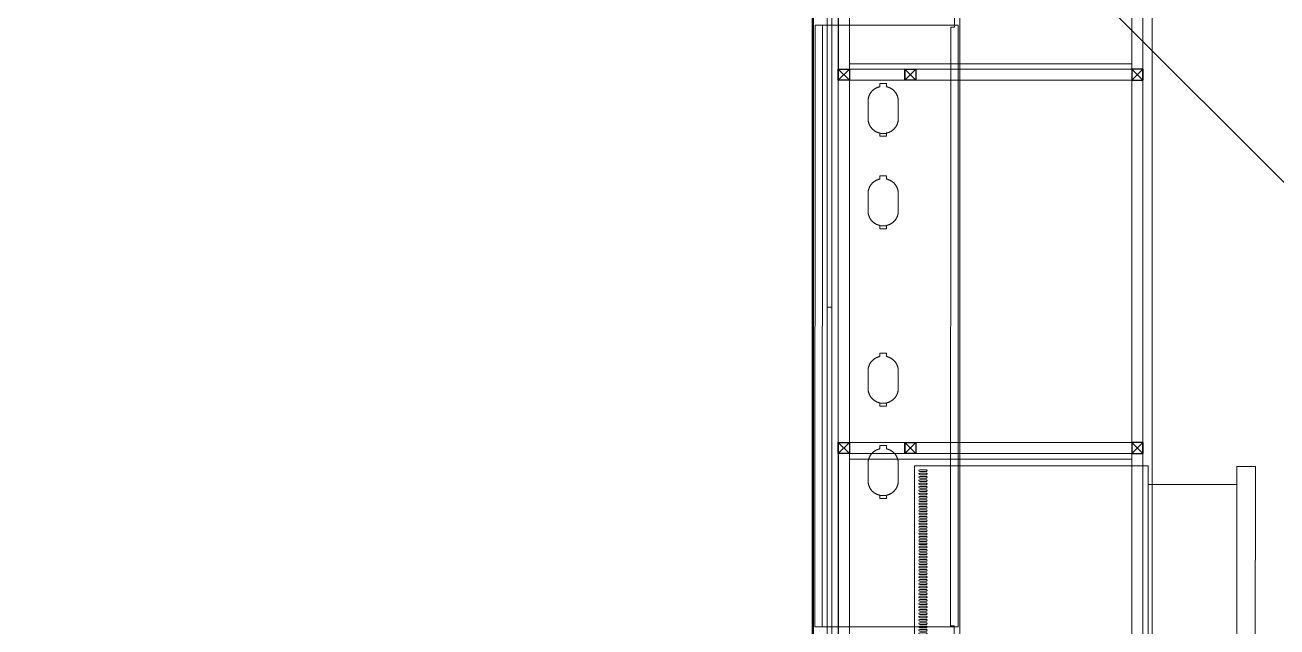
# Model space of a CAD drawing. Header units: millimetres. Extents: x -159872 to 386485, y -250577 to 158966.
# Drawn here: x 366009 to 369399, y 8779 to 10408 of the extents above; entities that cross this region are included whole.
import ezdxf

# ---------------------------------------------------------------- set-up
doc = ezdxf.new("R2010")
doc.units = ezdxf.units.MM
for name, color, linetype, lineweight in [('LDS-equipment-kitchen equipment', 3, 'Continuous', 13), ('WS-Fabs', 252, 'Continuous', 13), ('WS-FRAME HIDDEN', 68, 'Continuous', 5)]:
    doc.layers.add(name, color=color, linetype=linetype, lineweight=lineweight)

# ---------------------------------------------------------------- blocks, each defined once
blk = doc.blocks.new('30 X 30 HIDDEN SECTION_3')
at = {"layer": 'WS-FRAME HIDDEN', "color": 7, "lineweight": 25}
blk.add_polyline3d([(0, -30, 0), (-30, -30, 0), (-30, 0, 0), (0, 0, 0), (0, -30, 0)], dxfattribs=at)
at = {"layer": 'WS-FRAME HIDDEN', "color": 7, "lineweight": 25, "transparency": 33554687}
for points in [[(-30, 0, 0), (0, -30, 0)], [(-30, -30, 0), (0, 0, 0)], [(-30, -30, 0), (0, -30, 0)]]:
    blk.add_polyline3d(points, dxfattribs=at)
blk = doc.blocks.new('Group-326')
at = {"layer": 'LDS-equipment-kitchen equipment', "color": 7, "lineweight": 5}
for p, q in [((307467.8, 50095.9), (307467.8, 44196.2)), ((308387.8, 50095.9), (308387.8, 44196.2))]:
    blk.add_line(p, q, dxfattribs=at)
at = {"layer": 'LDS-equipment-kitchen equipment', "color": 7, "linetype": 'Continuous', "lineweight": 5, "flags": 128}
for points in [[(307537.8, 50085.9), (307537.7, 44206.2), (307519.7, 44206.2), (307519.8, 50085.9), (307537.8, 50085.9)], [(307519.8, 47538), (307519.8, 46102.3), (307507.8, 46102.3), (307507.8, 47538), (307519.8, 47538)], [(307519.7, 44206.2), (307519.8, 46102.3), (307507.8, 46102.3), (307507.7, 44206.2), (307519.7, 44206.2)]]:
    blk.add_lwpolyline(points, close=True, dxfattribs=at)
at = {"layer": 'LDS-equipment-kitchen equipment', "color": 7, "lineweight": 5, "flags": 128}
for points in [[(307567.8, 47055.9), (307567.8, 46745.9), (307537.8, 46745.9), (307537.8, 47055.9), (307567.8, 47055.9)], [(308362.8, 47055.9), (308362.8, 46745.9), (308332.8, 46745.9), (308332.8, 47055.9), (308362.8, 47055.9)], [(307567.8, 46760.9), (307567.8, 46745.9), (308332.8, 46745.9), (308332.8, 46760.9), (307567.8, 46760.9)], [(307567.7, 46715.9), (307567.7, 46745.9), (308332.8, 46745.9), (308332.8, 46715.9), (307567.7, 46715.9)], [(307537.7, 46715.9), (307537.7, 45736.2), (307567.7, 45736.2), (307567.7, 46715.9), (307537.7, 46715.9)], [(308362.8, 45736.2), (308362.8, 46715.9), (308332.8, 46715.9), (308332.8, 45736.2), (308362.8, 45736.2)], [(307567.8, 45051.2), (307567.8, 45706.2), (307537.8, 45706.2), (307537.8, 45051.2), (307567.8, 45051.2)], [(307567.7, 45706.2), (307567.7, 45736.2), (308332.8, 45736.2), (308332.8, 45706.2), (307567.7, 45706.2)], [(307567.8, 45691.2), (307567.8, 45706.2), (308332.8, 45706.2), (308332.8, 45691.2), (307567.8, 45691.2)], [(308362.8, 45051.2), (308362.8, 45706.2), (308332.8, 45706.2), (308332.8, 45051.2), (308362.8, 45051.2)]]:
    blk.add_lwpolyline(points, close=True, dxfattribs=at)
at = {"layer": 'LDS-equipment-kitchen equipment', "color": 7, "extrusion": (0, 0, -1), "xscale": -1, "rotation": 90.0000000053318}
for p in [(-307567.7, 46715.9), (-307747.7, 46715.9), (-307567.7, 45706.2), (-307747.7, 45706.2)]:
    blk.add_blockref('30 X 30 HIDDEN SECTION_3', p, dxfattribs=at)
at = {"layer": 'LDS-equipment-kitchen equipment', "color": 7, "xscale": -1, "rotation": 89.9999999946682}
for p in [(308332.8, 46715.9), (308332.8, 45706.2)]:
    blk.add_blockref('30 X 30 HIDDEN SECTION_3', p, dxfattribs=at)
blk = doc.blocks.new('A$C7a11c87d')
at = {"layer": 'WS-Fabs', "color": 7, "lineweight": 5, "transparency": 33554687}
for points in [[(-178, 400.8, 0), (5701.7, 400.1, 0)], [(5700.2, 398.6, 0), (-176.5, 399.3, 0)], [(4913.7, 397.1, 0), (-175, 397.8, 0)], [(2480.6, 373.2, 0), (852.9, 374, 0)], [(5701.5, 0, 0), (-178, 0.8, 0)]]:
    blk.add_polyline3d(points, dxfattribs=at)
at = {"layer": 'WS-Fabs', "color": 7, "lineweight": 5}
blk.add_polyline3d([(2480.6, 393.2, 0), (852.9, 394, 0), (852.9, 6, 0), (2480.6, 5.2, 0), (2480.6, 393.2, 0)], dxfattribs=at)
at = {"layer": 'WS-Fabs', "color": 7, "linetype": 'Continuous', "lineweight": 5}
for points in [[(1208.9, 217.7, 0), (1209.1, 218.6, 0), (1209.3, 219.4, 0), (1209.5, 220.2, 0), (1209.7, 221.1, 0), (1210, 221.9, 0), (1210.2, 222.7, 0), (1210.5, 223.5, 0), (1210.8, 224.3, 0), (1211.1, 225.1, 0), (1211.5, 225.9, 0), (1211.8, 226.7, 0), (1212.2, 227.4, 0), (1212.6, 228.2, 0), (1213, 229, 0), (1213.4, 229.7, 0), (1213.9, 230.4, 0), (1214.3, 231.2, 0), (1214.8, 231.9, 0), (1215.3, 232.6, 0), (1215.7, 233.3, 0), (1216.3, 234, 0), (1216.8, 234.6, 0), (1217.3, 235.3, 0), (1217.9, 236, 0), (1218.4, 236.6, 0), (1219, 237.2, 0), (1219.6, 237.8, 0), (1220.2, 238.5, 0), (1220.9, 239, 0), (1221.5, 239.6, 0), (1222.1, 240.2, 0), (1222.8, 240.7, 0), (1223.5, 241.3, 0), (1224.1, 241.8, 0), (1224.8, 242.3, 0), (1225.5, 242.8, 0), (1226.2, 243.3, 0), (1227, 243.7, 0), (1227.7, 244.2, 0), (1228.4, 244.6, 0), (1229.2, 245, 0), (1229.9, 245.4, 0), (1230.7, 245.8, 0), (1231.5, 246.1, 0), (1232.3, 246.5, 0), (1233.1, 246.8, 0), (1233.9, 247.1, 0), (1234.7, 247.4, 0), (1235.5, 247.7, 0), (1236.3, 248, 0), (1237.1, 248.2, 0), (1237.9, 248.4, 0), (1238.8, 248.6, 0), (1239.6, 248.8, 0), (1240.4, 249, 0), (1241.3, 249.2, 0), (1242.1, 249.3, 0), (1243, 249.4, 0), (1243.8, 249.5, 0), (1244.7, 249.6, 0), (1245.5, 249.7, 0), (1246.4, 249.7, 0), (1247.2, 249.7, 0), (1248.1, 249.7, 0)], [(1295.1, 249.7, 0), (1295.9, 249.7, 0), (1296.8, 249.7, 0), (1297.7, 249.7, 0), (1298.5, 249.6, 0), (1299.4, 249.5, 0), (1300.2, 249.4, 0), (1301.1, 249.3, 0), (1301.9, 249.2, 0), (1302.7, 249, 0), (1303.6, 248.8, 0), (1304.4, 248.6, 0), (1305.2, 248.4, 0), (1306.1, 248.2, 0), (1306.9, 248, 0), (1307.7, 247.7, 0), (1308.5, 247.4, 0), (1309.3, 247.1, 0), (1310.1, 246.8, 0), (1310.9, 246.5, 0), (1311.7, 246.1, 0), (1312.5, 245.8, 0), (1313.2, 245.4, 0), (1314, 245, 0), (1314.7, 244.6, 0), (1315.5, 244.1, 0), (1316.2, 243.7, 0), (1316.9, 243.2, 0), (1317.6, 242.8, 0), (1318.3, 242.3, 0), (1319, 241.8, 0), (1319.7, 241.3, 0), (1320.4, 240.7, 0), (1321, 240.2, 0), (1321.7, 239.6, 0), (1322.3, 239, 0), (1322.9, 238.4, 0), (1323.5, 237.8, 0), (1324.1, 237.2, 0), (1324.7, 236.6, 0), (1325.3, 236, 0), (1325.8, 235.3, 0), (1326.4, 234.6, 0), (1326.9, 234, 0), (1327.4, 233.3, 0), (1327.9, 232.6, 0), (1328.4, 231.9, 0), (1328.9, 231.2, 0), (1329.3, 230.4, 0), (1329.8, 229.7, 0), (1330.2, 228.9, 0), (1330.6, 228.2, 0), (1331, 227.4, 0), (1331.3, 226.7, 0), (1331.7, 225.9, 0), (1332, 225.1, 0), (1332.3, 224.3, 0), (1332.6, 223.5, 0), (1332.9, 222.7, 0), (1333.2, 221.9, 0), (1333.4, 221.1, 0), (1333.7, 220.2, 0), (1333.9, 219.4, 0), (1334.1, 218.6, 0), (1334.3, 217.7, 0)], [(1458.9, 217.7, 0), (1459.1, 218.6, 0), (1459.3, 219.4, 0), (1459.5, 220.2, 0), (1459.7, 221, 0), (1460, 221.9, 0), (1460.2, 222.7, 0), (1460.5, 223.5, 0), (1460.8, 224.3, 0), (1461.1, 225.1, 0), (1461.5, 225.9, 0), (1461.8, 226.6, 0), (1462.2, 227.4, 0), (1462.6, 228.2, 0), (1463, 228.9, 0), (1463.4, 229.7, 0), (1463.9, 230.4, 0), (1464.3, 231.1, 0), (1464.8, 231.9, 0), (1465.3, 232.6, 0), (1465.7, 233.3, 0), (1466.3, 234, 0), (1466.8, 234.6, 0), (1467.3, 235.3, 0), (1467.9, 235.9, 0), (1468.4, 236.6, 0), (1469, 237.2, 0), (1469.6, 237.8, 0), (1470.2, 238.4, 0), (1470.9, 239, 0), (1471.5, 239.6, 0), (1472.1, 240.2, 0), (1472.8, 240.7, 0), (1473.5, 241.2, 0), (1474.1, 241.8, 0), (1474.8, 242.3, 0), (1475.5, 242.8, 0), (1476.2, 243.2, 0), (1477, 243.7, 0), (1477.7, 244.1, 0), (1478.4, 244.6, 0), (1479.2, 245, 0), (1479.9, 245.4, 0), (1480.7, 245.8, 0), (1481.5, 246.1, 0), (1482.3, 246.5, 0), (1483.1, 246.8, 0), (1483.9, 247.1, 0), (1484.7, 247.4, 0), (1485.5, 247.7, 0), (1486.3, 247.9, 0), (1487.1, 248.2, 0), (1487.9, 248.4, 0), (1488.8, 248.6, 0), (1489.6, 248.8, 0), (1490.4, 249, 0), (1491.3, 249.1, 0), (1492.1, 249.3, 0), (1493, 249.4, 0), (1493.8, 249.5, 0), (1494.7, 249.6, 0), (1495.5, 249.6, 0), (1496.4, 249.7, 0), (1497.2, 249.7, 0), (1498.1, 249.7, 0)], [(1545.1, 249.7, 0), (1545.9, 249.7, 0), (1546.8, 249.7, 0), (1547.7, 249.6, 0), (1548.5, 249.6, 0), (1549.4, 249.5, 0), (1550.2, 249.4, 0), (1551.1, 249.3, 0), (1551.9, 249.1, 0), (1552.7, 249, 0), (1553.6, 248.8, 0), (1554.4, 248.6, 0), (1555.2, 248.4, 0), (1556.1, 248.2, 0), (1556.9, 247.9, 0), (1557.7, 247.7, 0), (1558.5, 247.4, 0), (1559.3, 247.1, 0), (1560.1, 246.8, 0), (1560.9, 246.5, 0), (1561.7, 246.1, 0), (1562.5, 245.8, 0), (1563.2, 245.4, 0), (1564, 245, 0), (1564.7, 244.6, 0), (1565.5, 244.1, 0), (1566.2, 243.7, 0), (1566.9, 243.2, 0), (1567.6, 242.8, 0), (1568.3, 242.3, 0), (1569, 241.8, 0), (1569.7, 241.2, 0), (1570.4, 240.7, 0), (1571, 240.2, 0), (1571.7, 239.6, 0), (1572.3, 239, 0), (1572.9, 238.4, 0), (1573.5, 237.8, 0), (1574.1, 237.2, 0), (1574.7, 236.6, 0), (1575.3, 235.9, 0), (1575.8, 235.3, 0), (1576.4, 234.6, 0), (1576.9, 234, 0), (1577.4, 233.3, 0), (1577.9, 232.6, 0), (1578.4, 231.9, 0), (1578.9, 231.1, 0), (1579.3, 230.4, 0), (1579.8, 229.7, 0), (1580.2, 228.9, 0), (1580.6, 228.2, 0), (1581, 227.4, 0), (1581.3, 226.6, 0), (1581.7, 225.9, 0), (1582, 225.1, 0), (1582.3, 224.3, 0), (1582.6, 223.5, 0), (1582.9, 222.7, 0), (1583.2, 221.9, 0), (1583.4, 221, 0), (1583.7, 220.2, 0), (1583.9, 219.4, 0), (1584.1, 218.6, 0), (1584.3, 217.7, 0)], [(1938.9, 217.7, 0), (1939.1, 218.6, 0), (1939.3, 219.4, 0), (1939.5, 220.2, 0), (1939.7, 221, 0), (1940, 221.9, 0), (1940.2, 222.7, 0), (1940.5, 223.5, 0), (1940.8, 224.3, 0), (1941.1, 225.1, 0), (1941.5, 225.9, 0), (1941.8, 226.6, 0), (1942.2, 227.4, 0), (1942.6, 228.2, 0), (1943, 228.9, 0), (1943.4, 229.7, 0), (1943.9, 230.4, 0), (1944.3, 231.1, 0), (1944.8, 231.9, 0), (1945.3, 232.6, 0), (1945.7, 233.3, 0), (1946.3, 233.9, 0), (1946.8, 234.6, 0), (1947.3, 235.3, 0), (1947.9, 235.9, 0), (1948.4, 236.6, 0), (1949, 237.2, 0), (1949.6, 237.8, 0), (1950.2, 238.4, 0), (1950.9, 239, 0), (1951.5, 239.6, 0), (1952.1, 240.1, 0), (1952.8, 240.7, 0), (1953.5, 241.2, 0), (1954.1, 241.8, 0), (1954.8, 242.3, 0), (1955.5, 242.7, 0), (1956.2, 243.2, 0), (1957, 243.7, 0), (1957.7, 244.1, 0), (1958.4, 244.6, 0), (1959.2, 245, 0), (1959.9, 245.4, 0), (1960.7, 245.7, 0), (1961.5, 246.1, 0), (1962.3, 246.5, 0), (1963.1, 246.8, 0), (1963.9, 247.1, 0), (1964.7, 247.4, 0), (1965.5, 247.7, 0), (1966.3, 247.9, 0), (1967.1, 248.2, 0), (1967.9, 248.4, 0), (1968.8, 248.6, 0), (1969.6, 248.8, 0), (1970.4, 249, 0), (1971.3, 249.1, 0), (1972.1, 249.3, 0), (1973, 249.4, 0), (1973.8, 249.5, 0), (1974.7, 249.6, 0), (1975.5, 249.6, 0), (1976.4, 249.7, 0), (1977.2, 249.7, 0), (1978.1, 249.7, 0)], [(2025.1, 249.7, 0), (2025.9, 249.7, 0), (2026.8, 249.7, 0), (2027.7, 249.6, 0), (2028.5, 249.6, 0), (2029.4, 249.5, 0), (2030.2, 249.4, 0), (2031.1, 249.3, 0), (2031.9, 249.1, 0), (2032.7, 249, 0), (2033.6, 248.8, 0), (2034.4, 248.6, 0), (2035.2, 248.4, 0), (2036.1, 248.2, 0), (2036.9, 247.9, 0), (2037.7, 247.7, 0), (2038.5, 247.4, 0), (2039.3, 247.1, 0), (2040.1, 246.8, 0), (2040.9, 246.4, 0), (2041.7, 246.1, 0), (2042.5, 245.7, 0), (2043.2, 245.4, 0), (2044, 245, 0), (2044.7, 244.5, 0), (2045.5, 244.1, 0), (2046.2, 243.7, 0), (2046.9, 243.2, 0), (2047.6, 242.7, 0), (2048.3, 242.3, 0), (2049, 241.7, 0), (2049.7, 241.2, 0), (2050.4, 240.7, 0), (2051, 240.1, 0), (2051.7, 239.6, 0), (2052.3, 239, 0), (2052.9, 238.4, 0), (2053.5, 237.8, 0), (2054.1, 237.2, 0), (2054.7, 236.6, 0), (2055.3, 235.9, 0), (2055.8, 235.3, 0), (2056.4, 234.6, 0), (2056.9, 233.9, 0), (2057.4, 233.3, 0), (2057.9, 232.6, 0), (2058.4, 231.8, 0), (2058.9, 231.1, 0), (2059.3, 230.4, 0), (2059.8, 229.7, 0), (2060.2, 228.9, 0), (2060.6, 228.2, 0), (2061, 227.4, 0), (2061.3, 226.6, 0), (2061.7, 225.8, 0), (2062, 225.1, 0), (2062.3, 224.3, 0), (2062.6, 223.5, 0), (2062.9, 222.7, 0), (2063.2, 221.8, 0), (2063.4, 221, 0), (2063.7, 220.2, 0), (2063.9, 219.4, 0), (2064.1, 218.5, 0), (2064.3, 217.7, 0)], [(2188.9, 217.7, 0), (2189.1, 218.5, 0), (2189.3, 219.4, 0), (2189.5, 220.2, 0), (2189.7, 221, 0), (2190, 221.8, 0), (2190.2, 222.7, 0), (2190.5, 223.5, 0), (2190.8, 224.3, 0), (2191.1, 225.1, 0), (2191.5, 225.8, 0), (2191.8, 226.6, 0), (2192.2, 227.4, 0), (2192.6, 228.2, 0), (2193, 228.9, 0), (2193.4, 229.7, 0), (2193.9, 230.4, 0), (2194.3, 231.1, 0), (2194.8, 231.8, 0), (2195.3, 232.5, 0), (2195.7, 233.2, 0), (2196.3, 233.9, 0), (2196.8, 234.6, 0), (2197.3, 235.3, 0), (2197.9, 235.9, 0), (2198.4, 236.6, 0), (2199, 237.2, 0), (2199.6, 237.8, 0), (2200.2, 238.4, 0), (2200.9, 239, 0), (2201.5, 239.6, 0), (2202.1, 240.1, 0), (2202.8, 240.7, 0), (2203.5, 241.2, 0), (2204.1, 241.7, 0), (2204.8, 242.2, 0), (2205.5, 242.7, 0), (2206.2, 243.2, 0), (2207, 243.7, 0), (2207.7, 244.1, 0), (2208.4, 244.5, 0), (2209.2, 245, 0), (2209.9, 245.3, 0), (2210.7, 245.7, 0), (2211.5, 246.1, 0), (2212.3, 246.4, 0), (2213.1, 246.8, 0), (2213.9, 247.1, 0), (2214.7, 247.4, 0), (2215.5, 247.7, 0), (2216.3, 247.9, 0), (2217.1, 248.2, 0), (2217.9, 248.4, 0), (2218.8, 248.6, 0), (2219.6, 248.8, 0), (2220.4, 249, 0), (2221.3, 249.1, 0), (2222.1, 249.2, 0), (2223, 249.4, 0), (2223.8, 249.5, 0), (2224.7, 249.6, 0), (2225.5, 249.6, 0), (2226.4, 249.7, 0), (2227.2, 249.7, 0), (2228.1, 249.7, 0)], [(2275.1, 249.7, 0), (2275.9, 249.7, 0), (2276.8, 249.7, 0), (2277.7, 249.6, 0), (2278.5, 249.5, 0), (2279.4, 249.5, 0), (2280.2, 249.4, 0), (2281.1, 249.2, 0), (2281.9, 249.1, 0), (2282.7, 249, 0), (2283.6, 248.8, 0), (2284.4, 248.6, 0), (2285.2, 248.4, 0), (2286.1, 248.2, 0), (2286.9, 247.9, 0), (2287.7, 247.7, 0), (2288.5, 247.4, 0), (2289.3, 247.1, 0), (2290.1, 246.8, 0), (2290.9, 246.4, 0), (2291.7, 246.1, 0), (2292.5, 245.7, 0), (2293.2, 245.3, 0), (2294, 244.9, 0), (2294.7, 244.5, 0), (2295.5, 244.1, 0), (2296.2, 243.7, 0), (2296.9, 243.2, 0), (2297.6, 242.7, 0), (2298.3, 242.2, 0), (2299, 241.7, 0), (2299.7, 241.2, 0), (2300.4, 240.7, 0), (2301, 240.1, 0), (2301.7, 239.6, 0), (2302.3, 239, 0), (2302.9, 238.4, 0), (2303.5, 237.8, 0), (2304.1, 237.2, 0), (2304.7, 236.6, 0), (2305.3, 235.9, 0), (2305.8, 235.3, 0), (2306.4, 234.6, 0), (2306.9, 233.9, 0), (2307.4, 233.2, 0), (2307.9, 232.5, 0), (2308.4, 231.8, 0), (2308.9, 231.1, 0), (2309.3, 230.4, 0), (2309.8, 229.6, 0), (2310.2, 228.9, 0), (2310.6, 228.1, 0), (2311, 227.4, 0), (2311.3, 226.6, 0), (2311.7, 225.8, 0), (2312, 225, 0), (2312.3, 224.3, 0), (2312.6, 223.5, 0), (2312.9, 222.6, 0), (2313.2, 221.8, 0), (2313.4, 221, 0), (2313.7, 220.2, 0), (2313.9, 219.4, 0), (2314.1, 218.5, 0), (2314.3, 217.7, 0)], [(1248.1, 167.7, 0), (1247.2, 167.8, 0), (1246.4, 167.8, 0), (1245.5, 167.8, 0), (1244.7, 167.9, 0), (1243.8, 168, 0), (1243, 168.1, 0), (1242.1, 168.2, 0), (1241.3, 168.3, 0), (1240.4, 168.5, 0), (1239.6, 168.7, 0), (1238.8, 168.8, 0), (1237.9, 169.1, 0), (1237.1, 169.3, 0), (1236.3, 169.5, 0), (1235.5, 169.8, 0), (1234.7, 170.1, 0), (1233.9, 170.4, 0), (1233.1, 170.7, 0), (1232.3, 171, 0), (1231.5, 171.3, 0), (1230.7, 171.7, 0), (1229.9, 172.1, 0), (1229.2, 172.5, 0), (1228.4, 172.9, 0), (1227.7, 173.3, 0), (1227, 173.8, 0), (1226.2, 174.2, 0), (1225.5, 174.7, 0), (1224.8, 175.2, 0), (1224.1, 175.7, 0), (1223.5, 176.2, 0), (1222.8, 176.8, 0), (1222.1, 177.3, 0), (1221.5, 177.9, 0), (1220.8, 178.4, 0), (1220.2, 179, 0), (1219.6, 179.6, 0), (1219, 180.3, 0), (1218.4, 180.9, 0), (1217.9, 181.5, 0), (1217.3, 182.2, 0), (1216.8, 182.8, 0), (1216.3, 183.5, 0), (1215.7, 184.2, 0), (1215.2, 184.9, 0), (1214.8, 185.6, 0), (1214.3, 186.3, 0), (1213.9, 187.1, 0), (1213.4, 187.8, 0), (1213, 188.5, 0), (1212.6, 189.3, 0), (1212.2, 190.1, 0), (1211.8, 190.8, 0), (1211.5, 191.6, 0), (1211.1, 192.4, 0), (1210.8, 193.2, 0), (1210.5, 194, 0), (1210.2, 194.8, 0), (1210, 195.6, 0), (1209.7, 196.4, 0), (1209.5, 197.2, 0), (1209.3, 198.1, 0), (1209.1, 198.9, 0), (1208.9, 199.7, 0)], [(1334.3, 199.7, 0), (1334.1, 198.9, 0), (1333.9, 198.1, 0), (1333.7, 197.2, 0), (1333.4, 196.4, 0), (1333.2, 195.6, 0), (1332.9, 194.8, 0), (1332.6, 194, 0), (1332.3, 193.2, 0), (1332, 192.4, 0), (1331.7, 191.6, 0), (1331.3, 190.8, 0), (1331, 190, 0), (1330.6, 189.3, 0), (1330.2, 188.5, 0), (1329.7, 187.8, 0), (1329.3, 187, 0), (1328.9, 186.3, 0), (1328.4, 185.6, 0), (1327.9, 184.9, 0), (1327.4, 184.2, 0), (1326.9, 183.5, 0), (1326.4, 182.8, 0), (1325.8, 182.2, 0), (1325.3, 181.5, 0), (1324.7, 180.9, 0), (1324.1, 180.2, 0), (1323.5, 179.6, 0), (1322.9, 179, 0), (1322.3, 178.4, 0), (1321.7, 177.9, 0), (1321, 177.3, 0), (1320.4, 176.8, 0), (1319.7, 176.2, 0), (1319, 175.7, 0), (1318.3, 175.2, 0), (1317.6, 174.7, 0), (1316.9, 174.2, 0), (1316.2, 173.8, 0), (1315.5, 173.3, 0), (1314.7, 172.9, 0), (1314, 172.5, 0), (1313.2, 172.1, 0), (1312.5, 171.7, 0), (1311.7, 171.3, 0), (1310.9, 171, 0), (1310.1, 170.7, 0), (1309.3, 170.4, 0), (1308.5, 170.1, 0), (1307.7, 169.8, 0), (1306.9, 169.5, 0), (1306.1, 169.3, 0), (1305.2, 169, 0), (1304.4, 168.8, 0), (1303.6, 168.7, 0), (1302.7, 168.5, 0), (1301.9, 168.3, 0), (1301.1, 168.2, 0), (1300.2, 168.1, 0), (1299.4, 168, 0), (1298.5, 167.9, 0), (1297.6, 167.8, 0), (1296.8, 167.8, 0), (1295.9, 167.7, 0), (1295.1, 167.7, 0)], [(1498.1, 167.7, 0), (1497.2, 167.7, 0), (1496.4, 167.8, 0), (1495.5, 167.8, 0), (1494.7, 167.9, 0), (1493.8, 168, 0), (1493, 168.1, 0), (1492.1, 168.2, 0), (1491.3, 168.3, 0), (1490.4, 168.5, 0), (1489.6, 168.6, 0), (1488.8, 168.8, 0), (1487.9, 169, 0), (1487.1, 169.3, 0), (1486.3, 169.5, 0), (1485.5, 169.8, 0), (1484.7, 170, 0), (1483.9, 170.3, 0), (1483.1, 170.7, 0), (1482.3, 171, 0), (1481.5, 171.3, 0), (1480.7, 171.7, 0), (1479.9, 172.1, 0), (1479.2, 172.5, 0), (1478.4, 172.9, 0), (1477.7, 173.3, 0), (1477, 173.8, 0), (1476.2, 174.2, 0), (1475.5, 174.7, 0), (1474.8, 175.2, 0), (1474.1, 175.7, 0), (1473.5, 176.2, 0), (1472.8, 176.7, 0), (1472.1, 177.3, 0), (1471.5, 177.9, 0), (1470.8, 178.4, 0), (1470.2, 179, 0), (1469.6, 179.6, 0), (1469, 180.2, 0), (1468.4, 180.9, 0), (1467.9, 181.5, 0), (1467.3, 182.2, 0), (1466.8, 182.8, 0), (1466.3, 183.5, 0), (1465.7, 184.2, 0), (1465.2, 184.9, 0), (1464.8, 185.6, 0), (1464.3, 186.3, 0), (1463.9, 187, 0), (1463.4, 187.8, 0), (1463, 188.5, 0), (1462.6, 189.3, 0), (1462.2, 190, 0), (1461.8, 190.8, 0), (1461.5, 191.6, 0), (1461.1, 192.4, 0), (1460.8, 193.2, 0), (1460.5, 194, 0), (1460.2, 194.8, 0), (1460, 195.6, 0), (1459.7, 196.4, 0), (1459.5, 197.2, 0), (1459.3, 198.1, 0), (1459.1, 198.9, 0), (1458.9, 199.7, 0)], [(1584.3, 199.7, 0), (1584.1, 198.9, 0), (1583.9, 198.1, 0), (1583.7, 197.2, 0), (1583.4, 196.4, 0), (1583.2, 195.6, 0), (1582.9, 194.8, 0), (1582.6, 194, 0), (1582.3, 193.2, 0), (1582, 192.4, 0), (1581.7, 191.6, 0), (1581.3, 190.8, 0), (1581, 190, 0), (1580.6, 189.3, 0), (1580.2, 188.5, 0), (1579.7, 187.8, 0), (1579.3, 187, 0), (1578.9, 186.3, 0), (1578.4, 185.6, 0), (1577.9, 184.9, 0), (1577.4, 184.2, 0), (1576.9, 183.5, 0), (1576.4, 182.8, 0), (1575.8, 182.2, 0), (1575.3, 181.5, 0), (1574.7, 180.9, 0), (1574.1, 180.2, 0), (1573.5, 179.6, 0), (1572.9, 179, 0), (1572.3, 178.4, 0), (1571.7, 177.8, 0), (1571, 177.3, 0), (1570.4, 176.7, 0), (1569.7, 176.2, 0), (1569, 175.7, 0), (1568.3, 175.2, 0), (1567.6, 174.7, 0), (1566.9, 174.2, 0), (1566.2, 173.8, 0), (1565.5, 173.3, 0), (1564.7, 172.9, 0), (1564, 172.5, 0), (1563.2, 172.1, 0), (1562.5, 171.7, 0), (1561.7, 171.3, 0), (1560.9, 171, 0), (1560.1, 170.7, 0), (1559.3, 170.3, 0), (1558.5, 170, 0), (1557.7, 169.8, 0), (1556.9, 169.5, 0), (1556.1, 169.3, 0), (1555.2, 169, 0), (1554.4, 168.8, 0), (1553.6, 168.6, 0), (1552.7, 168.5, 0), (1551.9, 168.3, 0), (1551.1, 168.2, 0), (1550.2, 168.1, 0), (1549.4, 168, 0), (1548.5, 167.9, 0), (1547.6, 167.8, 0), (1546.8, 167.8, 0), (1545.9, 167.7, 0), (1545.1, 167.7, 0)], [(1978.1, 167.7, 0), (1977.2, 167.7, 0), (1976.4, 167.7, 0), (1975.5, 167.8, 0), (1974.7, 167.9, 0), (1973.8, 167.9, 0), (1973, 168, 0), (1972.1, 168.2, 0), (1971.3, 168.3, 0), (1970.4, 168.5, 0), (1969.6, 168.6, 0), (1968.8, 168.8, 0), (1967.9, 169, 0), (1967.1, 169.3, 0), (1966.3, 169.5, 0), (1965.5, 169.8, 0), (1964.7, 170, 0), (1963.9, 170.3, 0), (1963.1, 170.6, 0), (1962.3, 171, 0), (1961.5, 171.3, 0), (1960.7, 171.7, 0), (1959.9, 172.1, 0), (1959.2, 172.5, 0), (1958.4, 172.9, 0), (1957.7, 173.3, 0), (1957, 173.7, 0), (1956.2, 174.2, 0), (1955.5, 174.7, 0), (1954.8, 175.2, 0), (1954.1, 175.7, 0), (1953.5, 176.2, 0), (1952.8, 176.7, 0), (1952.1, 177.3, 0), (1951.5, 177.8, 0), (1950.8, 178.4, 0), (1950.2, 179, 0), (1949.6, 179.6, 0), (1949, 180.2, 0), (1948.4, 180.9, 0), (1947.9, 181.5, 0), (1947.3, 182.1, 0), (1946.8, 182.8, 0), (1946.3, 183.5, 0), (1945.7, 184.2, 0), (1945.2, 184.9, 0), (1944.8, 185.6, 0), (1944.3, 186.3, 0), (1943.9, 187, 0), (1943.4, 187.8, 0), (1943, 188.5, 0), (1942.6, 189.3, 0), (1942.2, 190, 0), (1941.8, 190.8, 0), (1941.5, 191.6, 0), (1941.1, 192.4, 0), (1940.8, 193.2, 0), (1940.5, 194, 0), (1940.2, 194.8, 0), (1940, 195.6, 0), (1939.7, 196.4, 0), (1939.5, 197.2, 0), (1939.3, 198, 0), (1939.1, 198.9, 0), (1938.9, 199.7, 0)], [(2064.3, 199.7, 0), (2064.1, 198.9, 0), (2063.9, 198, 0), (2063.7, 197.2, 0), (2063.4, 196.4, 0), (2063.2, 195.6, 0), (2062.9, 194.8, 0), (2062.6, 193.9, 0), (2062.3, 193.1, 0), (2062, 192.4, 0), (2061.7, 191.6, 0), (2061.3, 190.8, 0), (2061, 190, 0), (2060.6, 189.3, 0), (2060.2, 188.5, 0), (2059.7, 187.8, 0), (2059.3, 187, 0), (2058.9, 186.3, 0), (2058.4, 185.6, 0), (2057.9, 184.9, 0), (2057.4, 184.2, 0), (2056.9, 183.5, 0), (2056.4, 182.8, 0), (2055.8, 182.1, 0), (2055.3, 181.5, 0), (2054.7, 180.8, 0), (2054.1, 180.2, 0), (2053.5, 179.6, 0), (2052.9, 179, 0), (2052.3, 178.4, 0), (2051.7, 177.8, 0), (2051, 177.3, 0), (2050.4, 176.7, 0), (2049.7, 176.2, 0), (2049, 175.7, 0), (2048.3, 175.2, 0), (2047.6, 174.7, 0), (2046.9, 174.2, 0), (2046.2, 173.7, 0), (2045.5, 173.3, 0), (2044.7, 172.9, 0), (2044, 172.5, 0), (2043.2, 172.1, 0), (2042.5, 171.7, 0), (2041.7, 171.3, 0), (2040.9, 171, 0), (2040.1, 170.6, 0), (2039.3, 170.3, 0), (2038.5, 170, 0), (2037.7, 169.8, 0), (2036.9, 169.5, 0), (2036.1, 169.2, 0), (2035.2, 169, 0), (2034.4, 168.8, 0), (2033.6, 168.6, 0), (2032.7, 168.4, 0), (2031.9, 168.3, 0), (2031.1, 168.2, 0), (2030.2, 168, 0), (2029.4, 167.9, 0), (2028.5, 167.9, 0), (2027.6, 167.8, 0), (2026.8, 167.7, 0), (2025.9, 167.7, 0), (2025.1, 167.7, 0)], [(2228.1, 167.7, 0), (2227.2, 167.7, 0), (2226.4, 167.7, 0), (2225.5, 167.8, 0), (2224.7, 167.8, 0), (2223.8, 167.9, 0), (2223, 168, 0), (2222.1, 168.1, 0), (2221.3, 168.3, 0), (2220.4, 168.4, 0), (2219.6, 168.6, 0), (2218.8, 168.8, 0), (2217.9, 169, 0), (2217.1, 169.2, 0), (2216.3, 169.5, 0), (2215.5, 169.7, 0), (2214.7, 170, 0), (2213.9, 170.3, 0), (2213.1, 170.6, 0), (2212.3, 171, 0), (2211.5, 171.3, 0), (2210.7, 171.7, 0), (2209.9, 172, 0), (2209.2, 172.4, 0), (2208.4, 172.9, 0), (2207.7, 173.3, 0), (2207, 173.7, 0), (2206.2, 174.2, 0), (2205.5, 174.7, 0), (2204.8, 175.2, 0), (2204.1, 175.7, 0), (2203.5, 176.2, 0), (2202.8, 176.7, 0), (2202.1, 177.3, 0), (2201.5, 177.8, 0), (2200.8, 178.4, 0), (2200.2, 179, 0), (2199.6, 179.6, 0), (2199, 180.2, 0), (2198.4, 180.8, 0), (2197.9, 181.5, 0), (2197.3, 182.1, 0), (2196.8, 182.8, 0), (2196.3, 183.5, 0), (2195.7, 184.2, 0), (2195.2, 184.9, 0), (2194.8, 185.6, 0), (2194.3, 186.3, 0), (2193.9, 187, 0), (2193.4, 187.7, 0), (2193, 188.5, 0), (2192.6, 189.2, 0), (2192.2, 190, 0), (2191.8, 190.8, 0), (2191.5, 191.6, 0), (2191.1, 192.3, 0), (2190.8, 193.1, 0), (2190.5, 193.9, 0), (2190.2, 194.7, 0), (2190, 195.6, 0), (2189.7, 196.4, 0), (2189.5, 197.2, 0), (2189.3, 198, 0), (2189.1, 198.9, 0), (2188.9, 199.7, 0)], [(2314.3, 199.7, 0), (2314.1, 198.9, 0), (2313.9, 198, 0), (2313.7, 197.2, 0), (2313.4, 196.4, 0), (2313.2, 195.6, 0), (2312.9, 194.7, 0), (2312.6, 193.9, 0), (2312.3, 193.1, 0), (2312, 192.3, 0), (2311.7, 191.6, 0), (2311.3, 190.8, 0), (2311, 190, 0), (2310.6, 189.2, 0), (2310.2, 188.5, 0), (2309.7, 187.7, 0), (2309.3, 187, 0), (2308.9, 186.3, 0), (2308.4, 185.6, 0), (2307.9, 184.8, 0), (2307.4, 184.1, 0), (2306.9, 183.5, 0), (2306.4, 182.8, 0), (2305.8, 182.1, 0), (2305.3, 181.5, 0), (2304.7, 180.8, 0), (2304.1, 180.2, 0), (2303.5, 179.6, 0), (2302.9, 179, 0), (2302.3, 178.4, 0), (2301.7, 177.8, 0), (2301, 177.3, 0), (2300.4, 176.7, 0), (2299.7, 176.2, 0), (2299, 175.7, 0), (2298.3, 175.2, 0), (2297.6, 174.7, 0), (2296.9, 174.2, 0), (2296.2, 173.7, 0), (2295.5, 173.3, 0), (2294.7, 172.9, 0), (2294, 172.4, 0), (2293.2, 172, 0), (2292.5, 171.7, 0), (2291.7, 171.3, 0), (2290.9, 171, 0), (2290.1, 170.6, 0), (2289.3, 170.3, 0), (2288.5, 170, 0), (2287.7, 169.7, 0), (2286.9, 169.5, 0), (2286.1, 169.2, 0), (2285.2, 169, 0), (2284.4, 168.8, 0), (2283.6, 168.6, 0), (2282.7, 168.4, 0), (2281.9, 168.3, 0), (2281.1, 168.1, 0), (2280.2, 168, 0), (2279.4, 167.9, 0), (2278.5, 167.8, 0), (2277.6, 167.8, 0), (2276.8, 167.7, 0), (2275.9, 167.7, 0), (2275.1, 167.7, 0)]]:
    blk.add_polyline3d(points, dxfattribs=at)
at = {"layer": 'WS-Fabs', "color": 7, "linetype": 'Continuous', "lineweight": 5, "transparency": 33554687}
for points in [[(1248.1, 249.7, 0), (1295.1, 249.7, 0)], [(1498.1, 249.7, 0), (1545.1, 249.7, 0)], [(1978.1, 249.7, 0), (2025.1, 249.7, 0)], [(2228.1, 249.7, 0), (2275.1, 249.7, 0)], [(1208.9, 217.7, 0), (1200.1, 217.7, 0)], [(1200.1, 199.7, 0), (1200.1, 217.7, 0)], [(1208.1, 199.7, 0), (1208.1, 217.7, 0)], [(1334.3, 217.7, 0), (1343.1, 217.7, 0)], [(1343.1, 199.7, 0), (1343.1, 217.7, 0)], [(1458.9, 217.7, 0), (1450.1, 217.7, 0)], [(1450.1, 199.7, 0), (1450.1, 217.7, 0)], [(1458.1, 199.7, 0), (1458.1, 217.7, 0)], [(1584.3, 217.7, 0), (1593.1, 217.7, 0)], [(1593.1, 199.7, 0), (1593.1, 217.7, 0)], [(1938.9, 217.7, 0), (1930.1, 217.7, 0)], [(1930.1, 199.7, 0), (1930.1, 217.7, 0)], [(1938.1, 199.7, 0), (1938.1, 217.7, 0)], [(2064.3, 217.7, 0), (2073.1, 217.7, 0)], [(2073.1, 199.7, 0), (2073.1, 217.7, 0)], [(2188.9, 217.7, 0), (2180.1, 217.7, 0)], [(2180.1, 199.7, 0), (2180.1, 217.7, 0)], [(2188.1, 199.7, 0), (2188.1, 217.7, 0)], [(2314.3, 217.7, 0), (2323.1, 217.7, 0)], [(2323.1, 199.7, 0), (2323.1, 217.7, 0)], [(1208.9, 199.7, 0), (1200.1, 199.7, 0)], [(1334.3, 199.7, 0), (1343.1, 199.7, 0)], [(1458.9, 199.7, 0), (1450.1, 199.7, 0)], [(1584.3, 199.7, 0), (1593.1, 199.7, 0)], [(1938.9, 199.7, 0), (1930.1, 199.7, 0)], [(2064.3, 199.7, 0), (2073.1, 199.7, 0)], [(2188.9, 199.7, 0), (2180.1, 199.7, 0)], [(2314.3, 199.7, 0), (2323.1, 199.7, 0)], [(1248.1, 167.7, 0), (1295.1, 167.7, 0)], [(1498.1, 167.7, 0), (1545.1, 167.7, 0)], [(1978.1, 167.7, 0), (2025.1, 167.7, 0)], [(2228.1, 167.7, 0), (2275.1, 167.7, 0)], [(855.9, 16, 0), (666, 16, 0)], [(855.9, 26.5, 0), (2475.6, 25.2, 0)], [(855.9, 26.5, 0), (855.9, 16, 0)], [(2475.6, 25.2, 0), (2475.6, 15.2, 0)], [(2475.6, 15.2, 0), (2666.6, 15.2, 0)]]:
    blk.add_polyline3d(points, dxfattribs=at)
blk = doc.blocks.new('Group-334')
at = {"layer": 'LDS-equipment-kitchen equipment', "linetype": 'Continuous'}
for p, q in [((307743.9, 45071), (307743.9, 45672.4)), ((307743.9, 45672.4), (308376.9, 45672.4)), ((308376.9, 45071), (308376.9, 45672.4)), ((307755.9, 45659.7), (307755.9, 45659.7)), ((307755.9, 45650.7), (307755.9, 45650.7)), ((307755.9, 45641.7), (307755.9, 45641.7)), ((307758.1, 45661.9), (307776.1, 45661.9)), ((307758.1, 45657.4), (307776.1, 45657.4)), ((307758.1, 45652.9), (307776.1, 45652.9)), ((307758.1, 45648.4), (307776.1, 45648.4)), ((307758.1, 45643.9), (307776.1, 45643.9)), ((307758.1, 45639.4), (307776.1, 45639.4)), ((307778.4, 45659.7), (307778.4, 45659.7)), ((307778.4, 45650.7), (307778.4, 45650.7)), ((307778.4, 45641.7), (307778.4, 45641.7)), ((308616.9, 45071), (308616.9, 45671)), ((308616.9, 45671), (308667.2, 45671)), ((308666.9, 45071), (308667.2, 45671)), ((307755.9, 45632.7), (307755.9, 45632.7)), ((307758.1, 45634.9), (307776.1, 45634.9)), ((307758.1, 45630.4), (307776.1, 45630.4)), ((307758.1, 45625.9), (307776.1, 45625.9)), ((307758.1, 45621.4), (307776.1, 45621.4)), ((307758.1, 45616.9), (307776.1, 45616.9)), ((307758.1, 45612.4), (307776.1, 45612.4)), ((307758.1, 45607.9), (307776.1, 45607.9)), ((307778.4, 45632.7), (307778.4, 45632.7)), ((308376.9, 45622.4), (308616.9, 45622.4)), ((307758.1, 45603.4), (307776.1, 45603.4)), ((307758.1, 45598.9), (307776.1, 45598.9)), ((307758.1, 45594.4), (307776.1, 45594.4)), ((307758.1, 45589.9), (307776.1, 45589.9)), ((307758.1, 45585.4), (307776.1, 45585.4)), ((307758.1, 45580.9), (307776.1, 45580.9)), ((307758.1, 45576.4), (307776.1, 45576.4)), ((307758.1, 45571.9), (307776.1, 45571.9)), ((307758.1, 45567.4), (307776.1, 45567.4)), ((307758.1, 45562.9), (307776.1, 45562.9)), ((307758.1, 45558.4), (307776.1, 45558.4)), ((307758.1, 45553.9), (307776.1, 45553.9)), ((307758.1, 45549.4), (307776.1, 45549.4)), ((307758.1, 45544.9), (307776.1, 45544.9)), ((307758.1, 45540.4), (307776.1, 45540.4)), ((307758.1, 45535.9), (307776.1, 45535.9)), ((307758.1, 45531.4), (307776.1, 45531.4)), ((307758.1, 45526.9), (307776.1, 45526.9)), ((307758.1, 45522.4), (307776.1, 45522.4)), ((307758.1, 45517.9), (307776.1, 45517.9)), ((307758.1, 45513.4), (307776.1, 45513.4)), ((307758.1, 45508.9), (307776.1, 45508.9)), ((307758.1, 45504.4), (307776.1, 45504.4)), ((307758.1, 45499.9), (307776.1, 45499.9)), ((307758.1, 45495.4), (307776.1, 45495.4)), ((307758.1, 45490.9), (307776.1, 45490.9)), ((307758.1, 45486.4), (307776.1, 45486.4)), ((307758.1, 45481.9), (307776.1, 45481.9)), ((307758.1, 45477.4), (307776.1, 45477.4)), ((307758.1, 45472.9), (307776.1, 45472.9)), ((307758.1, 45468.4), (307776.1, 45468.4)), ((307758.1, 45463.9), (307776.1, 45463.9)), ((307758.1, 45459.4), (307776.1, 45459.4)), ((307758.1, 45454.9), (307776.1, 45454.9)), ((307758.1, 45450.4), (307776.1, 45450.4)), ((307758.1, 45445.9), (307776.1, 45445.9)), ((307758.1, 45441.4), (307776.1, 45441.4)), ((307758.1, 45436.9), (307776.1, 45436.9)), ((307758.1, 45432.4), (307776.1, 45432.4)), ((307758.1, 45427.9), (307776.1, 45427.9)), ((307758.1, 45423.4), (307776.1, 45423.4)), ((307758.1, 45418.9), (307776.1, 45418.9)), ((307758.1, 45414.4), (307776.1, 45414.4)), ((307758.1, 45409.9), (307776.1, 45409.9)), ((307758.1, 45405.4), (307776.1, 45405.4)), ((307758.1, 45400.9), (307776.1, 45400.9)), ((307758.1, 45396.4), (307776.1, 45396.4)), ((307758.1, 45391.9), (307776.1, 45391.9)), ((307758.1, 45387.4), (307776.1, 45387.4)), ((307758.1, 45382.9), (307776.1, 45382.9)), ((307758.1, 45378.4), (307776.1, 45378.4)), ((307758.1, 45373.9), (307776.1, 45373.9)), ((307758.1, 45369.4), (307776.1, 45369.4)), ((307758.1, 45364.9), (307776.1, 45364.9)), ((307758.1, 45360.4), (307776.1, 45360.4)), ((307758.1, 45355.9), (307776.1, 45355.9)), ((307758.1, 45351.4), (307776.1, 45351.4)), ((307758.1, 45346.9), (307776.1, 45346.9)), ((307758.1, 45342.4), (307776.1, 45342.4)), ((307758.1, 45337.9), (307776.1, 45337.9)), ((307758.1, 45333.4), (307776.1, 45333.4)), ((307758.1, 45328.9), (307776.1, 45328.9)), ((307758.1, 45324.4), (307776.1, 45324.4)), ((307758.1, 45319.9), (307776.1, 45319.9)), ((307758.1, 45315.4), (307776.1, 45315.4)), ((307758.1, 45310.9), (307776.1, 45310.9)), ((307758.1, 45306.4), (307776.1, 45306.4)), ((307758.1, 45301.9), (307776.1, 45301.9)), ((307758.1, 45297.4), (307776.1, 45297.4)), ((307758.1, 45292.9), (307776.1, 45292.9)), ((307758.1, 45288.4), (307776.1, 45288.4)), ((307758.1, 45283.9), (307776.1, 45283.9)), ((307758.1, 45279.4), (307776.1, 45279.4)), ((307758.1, 45274.9), (307776.1, 45274.9)), ((307758.1, 45270.4), (307776.1, 45270.4)), ((307758.1, 45265.9), (307776.1, 45265.9)), ((307758.1, 45261.4), (307776.1, 45261.4)), ((307758.1, 45256.9), (307776.1, 45256.9)), ((307758.1, 45252.4), (307776.1, 45252.4)), ((307758.1, 45247.9), (307776.1, 45247.9)), ((307758.1, 45243.4), (307776.1, 45243.4)), ((307758.1, 45238.9), (307776.1, 45238.9)), ((307758.1, 45234.4), (307776.1, 45234.4)), ((307758.1, 45229.9), (307776.1, 45229.9)), ((307758.1, 45225.4), (307776.1, 45225.4)), ((307758.1, 45220.9), (307776.1, 45220.9)), ((307758.1, 45216.4), (307776.1, 45216.4)), ((307758.1, 45211.9), (307776.1, 45211.9)), ((307758.1, 45207.4), (307776.1, 45207.4)), ((307758.1, 45202.9), (307776.1, 45202.9)), ((307758.1, 45198.4), (307776.1, 45198.4)), ((307758.1, 45193.9), (307776.1, 45193.9)), ((307758.1, 45189.4), (307776.1, 45189.4)), ((307758.1, 45184.9), (307776.1, 45184.9)), ((307758.1, 45180.4), (307776.1, 45180.4)), ((307758.1, 45175.9), (307776.1, 45175.9)), ((307758.1, 45171.4), (307776.1, 45171.4)), ((307758.1, 45166.9), (307776.1, 45166.9)), ((307758.1, 45162.4), (307776.1, 45162.4)), ((307758.1, 45157.9), (307776.1, 45157.9)), ((307758.1, 45153.4), (307776.1, 45153.4)), ((307758.1, 45148.9), (307776.1, 45148.9)), ((307758.1, 45144.4), (307776.1, 45144.4)), ((307758.1, 45139.9), (307776.1, 45139.9)), ((307758.1, 45135.4), (307776.1, 45135.4)), ((307758.1, 45130.9), (307776.1, 45130.9)), ((307758.1, 45126.4), (307776.1, 45126.4)), ((307758.1, 45121.9), (307776.1, 45121.9)), ((307758.1, 45117.4), (307776.1, 45117.4)), ((307758.1, 45112.9), (307776.1, 45112.9)), ((307758.1, 45108.4), (307776.1, 45108.4)), ((307758.1, 45103.9), (307776.1, 45103.9)), ((307758.1, 45099.4), (307776.1, 45099.4)), ((308376.9, 45121), (308616.9, 45121)), ((307743.9, 45071), (308376.9, 45071)), ((307758.1, 45094.9), (307776.1, 45094.9)), ((307758.1, 45090.4), (307776.1, 45090.4)), ((307758.1, 45085.9), (307776.1, 45085.9)), ((307758.1, 45081.4), (307776.1, 45081.4)), ((308666.9, 45071), (308616.9, 45071))]:
    blk.add_line(p, q, dxfattribs=at)
for centre, start, end in [((307758.1, 45659.7), 90, 180), ((307758.1, 45659.7), 180, 270), ((307758.1, 45650.7), 90, 180), ((307758.1, 45650.7), 180, 270), ((307758.1, 45641.7), 90, 180), ((307758.1, 45641.7), 180, 270), ((307776.1, 45659.7), 360, 90), ((307776.1, 45659.7), 270, 360), ((307776.1, 45650.7), 360, 90), ((307776.1, 45650.7), 270, 360), ((307776.1, 45641.7), 360, 90), ((307776.1, 45641.7), 270, 360), ((307758.1, 45632.7), 90, 180), ((307758.1, 45632.7), 180, 270), ((307758.1, 45623.7), 90, 180), ((307758.1, 45623.7), 180, 270), ((307758.1, 45614.7), 90, 180), ((307758.1, 45614.7), 180, 270), ((307758.1, 45605.7), 90, 180), ((307758.1, 45605.7), 180, 270), ((307776.1, 45632.7), 360, 90), ((307776.1, 45632.7), 270, 360), ((307776.1, 45623.7), 360, 90), ((307776.1, 45623.7), 270, 360), ((307776.1, 45614.7), 360, 90), ((307776.1, 45614.7), 270, 360), ((307776.1, 45605.7), 360, 90), ((307776.1, 45605.7), 270, 360), ((307758.1, 45596.7), 90, 180), ((307758.1, 45596.7), 180, 270), ((307758.1, 45587.7), 90, 180), ((307758.1, 45587.7), 180, 270), ((307758.1, 45578.7), 90, 180), ((307758.1, 45578.7), 180, 270), ((307758.1, 45569.7), 90, 180), ((307776.1, 45596.7), 360, 90), ((307776.1, 45596.7), 270, 360), ((307776.1, 45587.7), 360, 90), ((307776.1, 45587.7), 270, 360), ((307776.1, 45578.7), 360, 90), ((307776.1, 45578.7), 270, 360), ((307776.1, 45569.7), 360, 90), ((307758.1, 45569.7), 180, 270), ((307758.1, 45560.7), 90, 180), ((307758.1, 45560.7), 180, 270), ((307758.1, 45551.7), 90, 180), ((307758.1, 45551.7), 180, 270), ((307758.1, 45542.7), 90, 180), ((307758.1, 45542.7), 180, 270), ((307758.1, 45533.7), 90, 180), ((307776.1, 45569.7), 270, 360), ((307776.1, 45560.7), 360, 90), ((307776.1, 45560.7), 270, 360), ((307776.1, 45551.7), 360, 90), ((307776.1, 45551.7), 270, 360), ((307776.1, 45542.7), 360, 90), ((307776.1, 45542.7), 270, 360), ((307776.1, 45533.7), 360, 90), ((307758.1, 45533.7), 180, 270), ((307758.1, 45524.7), 90, 180), ((307758.1, 45524.7), 180, 270), ((307758.1, 45515.7), 90, 180), ((307758.1, 45515.7), 180, 270), ((307758.1, 45506.7), 90, 180), ((307758.1, 45506.7), 180, 270), ((307776.1, 45533.7), 270, 360), ((307776.1, 45524.7), 360, 90), ((307776.1, 45524.7), 270, 360), ((307776.1, 45515.7), 360, 90), ((307776.1, 45515.7), 270, 360), ((307776.1, 45506.7), 360, 90), ((307776.1, 45506.7), 270, 360), ((307758.1, 45497.7), 90, 180), ((307758.1, 45497.7), 180, 270), ((307758.1, 45488.7), 90, 180), ((307758.1, 45488.7), 180, 270), ((307758.1, 45479.7), 90, 180), ((307758.1, 45479.7), 180, 270), ((307758.1, 45470.7), 90, 180), ((307758.1, 45470.7), 180, 270), ((307776.1, 45497.7), 360, 90), ((307776.1, 45497.7), 270, 360), ((307776.1, 45488.7), 360, 90), ((307776.1, 45488.7), 270, 360), ((307776.1, 45479.7), 360, 90), ((307776.1, 45479.7), 270, 360), ((307776.1, 45470.7), 360, 90), ((307776.1, 45470.7), 270, 360), ((307758.1, 45461.7), 90, 180), ((307758.1, 45461.7), 180, 270), ((307758.1, 45452.7), 90, 180), ((307758.1, 45452.7), 180, 270), ((307758.1, 45443.7), 90, 180), ((307758.1, 45443.7), 180, 270), ((307758.1, 45434.7), 90, 180), ((307758.1, 45434.7), 180, 270), ((307776.1, 45461.7), 360, 90), ((307776.1, 45461.7), 270, 360), ((307776.1, 45452.7), 360, 90), ((307776.1, 45452.7), 270, 360), ((307776.1, 45443.7), 360, 90), ((307776.1, 45443.7), 270, 360), ((307776.1, 45434.7), 360, 90), ((307776.1, 45434.7), 270, 360), ((307758.1, 45425.7), 90, 180), ((307758.1, 45425.7), 180, 270), ((307758.1, 45416.7), 90, 180), ((307758.1, 45416.7), 180, 270), ((307758.1, 45407.7), 90, 180), ((307758.1, 45407.7), 180, 270), ((307758.1, 45398.7), 90, 180), ((307776.1, 45425.7), 360, 90), ((307776.1, 45425.7), 270, 360), ((307776.1, 45416.7), 360, 90), ((307776.1, 45416.7), 270, 360), ((307776.1, 45407.7), 360, 90), ((307776.1, 45407.7), 270, 360), ((307776.1, 45398.7), 360, 90), ((307758.1, 45398.7), 180, 270), ((307758.1, 45389.7), 90, 180), ((307758.1, 45389.7), 180, 270), ((307758.1, 45380.7), 90, 180), ((307758.1, 45380.7), 180, 270), ((307758.1, 45371.7), 90, 180), ((307758.1, 45371.7), 180, 270), ((307776.1, 45398.7), 270, 360), ((307776.1, 45389.7), 360, 90), ((307776.1, 45389.7), 270, 360), ((307776.1, 45380.7), 360, 90), ((307776.1, 45380.7), 270, 360), ((307776.1, 45371.7), 360, 90), ((307776.1, 45371.7), 270, 360), ((307758.1, 45362.7), 90, 180), ((307758.1, 45362.7), 180, 270), ((307758.1, 45353.7), 90, 180), ((307758.1, 45353.7), 180, 270), ((307758.1, 45344.7), 90, 180), ((307758.1, 45344.7), 180, 270), ((307758.1, 45335.7), 90, 180), ((307758.1, 45335.7), 180, 270), ((307776.1, 45362.7), 360, 90), ((307776.1, 45362.7), 270, 360), ((307776.1, 45353.7), 360, 90), ((307776.1, 45353.7), 270, 360), ((307776.1, 45344.7), 360, 90), ((307776.1, 45344.7), 270, 360), ((307776.1, 45335.7), 360, 90), ((307776.1, 45335.7), 270, 360), ((307758.1, 45326.7), 90, 180), ((307758.1, 45326.7), 180, 270), ((307758.1, 45317.7), 90, 180), ((307758.1, 45317.7), 180, 270), ((307758.1, 45308.7), 90, 180), ((307758.1, 45308.7), 180, 270), ((307758.1, 45299.7), 90, 180), ((307758.1, 45299.7), 180, 270), ((307776.1, 45326.7), 360, 90), ((307776.1, 45326.7), 270, 360), ((307776.1, 45317.7), 360, 90), ((307776.1, 45317.7), 270, 360), ((307776.1, 45308.7), 360, 90), ((307776.1, 45308.7), 270, 360), ((307776.1, 45299.7), 360, 90), ((307776.1, 45299.7), 270, 360), ((307758.1, 45290.7), 90, 180), ((307758.1, 45290.7), 180, 270), ((307758.1, 45281.7), 90, 180), ((307758.1, 45281.7), 180, 270), ((307758.1, 45272.7), 90, 180), ((307758.1, 45272.7), 180, 270), ((307758.1, 45263.7), 90, 180), ((307776.1, 45290.7), 360, 90), ((307776.1, 45290.7), 270, 360), ((307776.1, 45281.7), 360, 90), ((307776.1, 45281.7), 270, 360), ((307776.1, 45272.7), 360, 90), ((307776.1, 45272.7), 270, 360), ((307776.1, 45263.7), 360, 90), ((307758.1, 45263.7), 180, 270), ((307758.1, 45254.7), 90, 180), ((307758.1, 45254.7), 180, 270), ((307758.1, 45245.7), 90, 180), ((307758.1, 45245.7), 180, 270), ((307758.1, 45236.7), 90, 180), ((307758.1, 45236.7), 180, 270), ((307776.1, 45263.7), 270, 360), ((307776.1, 45254.7), 360, 90), ((307776.1, 45254.7), 270, 360), ((307776.1, 45245.7), 360, 90), ((307776.1, 45245.7), 270, 360), ((307776.1, 45236.7), 360, 90), ((307776.1, 45236.7), 270, 360), ((307758.1, 45227.7), 90, 180), ((307758.1, 45227.7), 180, 270), ((307758.1, 45218.7), 90, 180), ((307758.1, 45218.7), 180, 270), ((307758.1, 45209.7), 90, 180), ((307758.1, 45209.7), 180, 270), ((307758.1, 45200.7), 90, 180), ((307758.1, 45200.7), 180, 270), ((307776.1, 45227.7), 360, 90), ((307776.1, 45227.7), 270, 360), ((307776.1, 45218.7), 360, 90), ((307776.1, 45218.7), 270, 360), ((307776.1, 45209.7), 360, 90), ((307776.1, 45209.7), 270, 360), ((307776.1, 45200.7), 360, 90), ((307776.1, 45200.7), 270, 360), ((307758.1, 45191.7), 90, 180), ((307758.1, 45191.7), 180, 270), ((307758.1, 45182.7), 90, 180), ((307758.1, 45182.7), 180, 270), ((307758.1, 45173.7), 90, 180), ((307758.1, 45173.7), 180, 270), ((307758.1, 45164.7), 90, 180), ((307758.1, 45164.7), 180, 270), ((307776.1, 45191.7), 360, 90), ((307776.1, 45191.7), 270, 360), ((307776.1, 45182.7), 360, 90), ((307776.1, 45182.7), 270, 360), ((307776.1, 45173.7), 360, 90), ((307776.1, 45173.7), 270, 360), ((307776.1, 45164.7), 360, 90), ((307776.1, 45164.7), 270, 360), ((307758.1, 45155.7), 90, 180), ((307758.1, 45155.7), 180, 270), ((307758.1, 45146.7), 90, 180), ((307758.1, 45146.7), 180, 270), ((307758.1, 45137.7), 90, 180), ((307758.1, 45137.7), 180, 270), ((307758.1, 45128.7), 90, 180), ((307776.1, 45155.7), 360, 90), ((307776.1, 45155.7), 270, 360), ((307776.1, 45146.7), 360, 90), ((307776.1, 45146.7), 270, 360), ((307776.1, 45137.7), 360, 90), ((307776.1, 45137.7), 270, 360), ((307776.1, 45128.7), 360, 90), ((307758.1, 45128.7), 180, 270), ((307758.1, 45119.7), 90, 180), ((307758.1, 45119.7), 180, 270), ((307758.1, 45110.7), 90, 180), ((307758.1, 45110.7), 180, 270), ((307758.1, 45101.7), 90, 180), ((307758.1, 45101.7), 180, 270), ((307776.1, 45128.7), 270, 360), ((307776.1, 45119.7), 360, 90), ((307776.1, 45119.7), 270, 360), ((307776.1, 45110.7), 360, 90), ((307776.1, 45110.7), 270, 360), ((307776.1, 45101.7), 360, 90), ((307776.1, 45101.7), 270, 360), ((307758.1, 45092.7), 90, 180), ((307758.1, 45092.7), 180, 270), ((307758.1, 45083.7), 90, 180), ((307758.1, 45083.7), 180, 270), ((307776.1, 45092.7), 360, 90), ((307776.1, 45092.7), 270, 360), ((307776.1, 45083.7), 360, 90), ((307776.1, 45083.7), 270, 360)]:
    blk.add_arc(centre, 2.25, start, end, dxfattribs=at)
blk = doc.blocks.new('Group-338')
at = {"layer": 'LDS-equipment-kitchen equipment', "rotation": 89.9999999946682}
blk.add_blockref('A$C7a11c87d', (307867.9, 44384.3), dxfattribs=at)
at = {"layer": 'LDS-equipment-kitchen equipment'}
for name in ['Group-326', 'Group-334']:
    blk.add_blockref(name, (0, 0), dxfattribs=at)

msp = doc.modelspace()

# ---------------------------------------------------------------- linework, layer by layer
at = {"layer": 'LDS-equipment-kitchen equipment', "linetype": 'Continuous'}
msp.add_line((352600, 26800), (386484.54399, -7084.54399), dxfattribs=at)

# ---------------------------------------------------------------- block references
at = {"layer": 'LDS-equipment-kitchen equipment', "color": 7}
msp.add_blockref('Group-338', (60673.51323, -36457.51522), dxfattribs=at)

doc.saveas('drawing.dxf')
